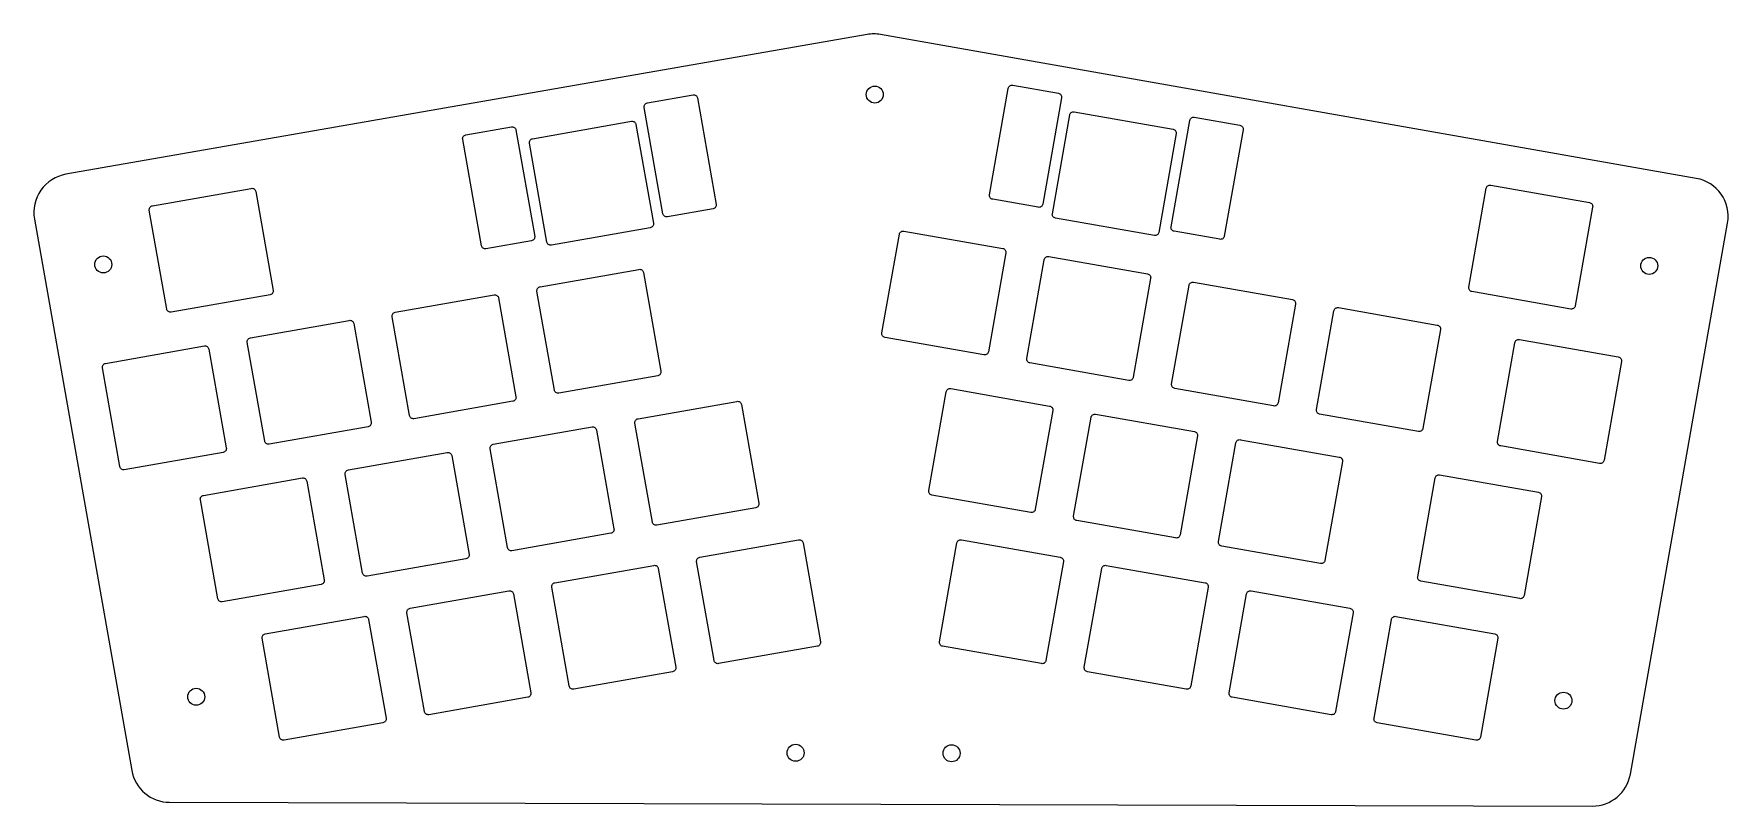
# Model space of a CAD drawing. Header units: millimetres. Extents: x -264 to -45, y 33 to 133.
import ezdxf

# ---------------------------------------------------------------- set-up
doc = ezdxf.new("R2010")
doc.units = ezdxf.units.MM
doc.layers.get('0').update_dxf_attribs({"linetype": 'CONTINUOUS'})

msp = doc.modelspace()

# ---------------------------------------------------------------- linework, layer by layer
for points in [[(-154.65, 133.41, 0.08711), (-156.38, 133.41), (-260.17, 115.29, 0.414694), (-264.24, 109.49), (-251.64, 38.06, 0.363215), (-246.73, 33.93), (-62.48, 33.44, 0.364726), (-57.54, 37.57), (-44.95, 108.98, 0.414173), (-49.01, 114.77)], [(-176.34, 110.82), (-182.25, 109.78, -0.414214), (-182.83, 110.18), (-185.26, 123.97, -0.414214), (-184.85, 124.55), (-178.94, 125.59, -0.414214), (-178.37, 125.19), (-175.93, 111.4, -0.414214)], [(-134.22, 111.02), (-140.13, 112.06, -0.414214), (-140.54, 112.64), (-138.11, 126.43, -0.414214), (-137.53, 126.83), (-131.62, 125.79, -0.414214), (-131.21, 125.21), (-133.65, 111.42, -0.414214)], [(-119.19, 107.35), (-132, 109.61, -0.414214), (-132.4, 110.19), (-130.15, 122.99, -0.414214), (-129.57, 123.4), (-116.76, 121.14, -0.414214), (-116.36, 120.56), (-118.62, 107.76, -0.414214)], [(-199.85, 106.67), (-205.76, 105.63, -0.414214), (-206.34, 106.04), (-208.77, 119.82, -0.414214), (-208.37, 120.4), (-202.46, 121.45, -0.414214), (-201.88, 121.04), (-199.45, 107.25, -0.414214)], [(-184.48, 108.37), (-197.28, 106.11, -0.414214), (-197.86, 106.52), (-200.12, 119.32, -0.414214), (-199.71, 119.9), (-186.91, 122.16, -0.414214), (-186.33, 121.75), (-184.07, 108.95, -0.414214)], [(-110.71, 106.87), (-116.62, 107.91, -0.414214), (-117.03, 108.49), (-114.59, 122.28, -0.414214), (-114.02, 122.69), (-108.11, 121.64, -0.414214), (-107.7, 121.06), (-110.13, 107.28, -0.414214)], [(-233.72, 99.69), (-246.52, 97.43, -0.414214), (-247.1, 97.83), (-249.36, 110.64, -0.414214), (-248.96, 111.22), (-236.15, 113.47, -0.414214), (-235.57, 113.07), (-233.32, 100.26, -0.414214)], [(-78.47, 100.68), (-76.21, 113.48, -0.414214), (-75.63, 113.89), (-62.83, 111.63, -0.414214), (-62.42, 111.05), (-64.68, 98.25, -0.414214), (-65.26, 97.84), (-78.06, 100.1, -0.414214)], [(-141.26, 91.9), (-154.07, 94.16, -0.414214), (-154.47, 94.74), (-152.21, 107.54, -0.414214), (-151.63, 107.94), (-138.83, 105.69, -0.414214), (-138.43, 105.11), (-140.68, 92.31, -0.414214)], [(-122.5, 88.59), (-135.31, 90.85, -0.414214), (-135.71, 91.43), (-133.45, 104.23, -0.414214), (-132.87, 104.64), (-120.07, 102.38, -0.414214), (-119.67, 101.8), (-121.92, 89, -0.414214)], [(-183.51, 89.2), (-196.32, 86.94, -0.414214), (-196.89, 87.34), (-199.15, 100.15, -0.414214), (-198.75, 100.72), (-185.94, 102.98, -0.414214), (-185.36, 102.58), (-183.11, 89.77, -0.414214)], [(-103.74, 85.28), (-116.54, 87.54, -0.414214), (-116.95, 88.12), (-114.69, 100.92, -0.414214), (-114.11, 101.33), (-101.31, 99.07, -0.414214), (-100.91, 98.49), (-103.16, 85.69, -0.414214)], [(-202.27, 85.89), (-215.08, 83.63, -0.414214), (-215.66, 84.04), (-217.91, 96.84, -0.414214), (-217.51, 97.42), (-204.7, 99.67, -0.414214), (-204.13, 99.27), (-201.87, 86.47, -0.414214)], [(-84.98, 81.98), (-97.78, 84.23, -0.414214), (-98.19, 84.81), (-95.93, 97.61, -0.414214), (-95.35, 98.02), (-82.55, 95.76, -0.414214), (-82.14, 95.18), (-84.4, 82.38, -0.414214)], [(-221.03, 82.58), (-233.84, 80.32, -0.414214), (-234.42, 80.73), (-236.67, 93.53, -0.414214), (-236.27, 94.11), (-223.47, 96.37, -0.414214), (-222.89, 95.96), (-220.63, 83.16, -0.414214)], [(-239.79, 79.27), (-252.6, 77.01, -0.414214), (-253.18, 77.42), (-255.43, 90.22, -0.414214), (-255.03, 90.8), (-242.23, 93.06, -0.414214), (-241.65, 92.65), (-239.39, 79.85, -0.414214)], [(-61.53, 77.84), (-74.33, 80.1, -0.414214), (-74.74, 80.68), (-72.48, 93.48, -0.414214), (-71.9, 93.89), (-59.1, 91.63, -0.414214), (-58.69, 91.05), (-60.95, 78.25, -0.414214)], [(-170.82, 72.09), (-183.63, 69.83, -0.414214), (-184.21, 70.24), (-186.46, 83.04, -0.414214), (-186.06, 83.62), (-173.26, 85.88, -0.414214), (-172.68, 85.47), (-170.42, 72.67, -0.414214)], [(-135.19, 71.49), (-147.99, 73.74, -0.414214), (-148.4, 74.32), (-146.14, 87.12, -0.414214), (-145.56, 87.53), (-132.76, 85.27, -0.414214), (-132.35, 84.69), (-134.61, 71.89, -0.414214)], [(-116.43, 68.18), (-129.23, 70.43, -0.414214), (-129.64, 71.01), (-127.38, 83.82, -0.414214), (-126.8, 84.22), (-114, 81.96, -0.414214), (-113.59, 81.39), (-115.85, 68.58, -0.414214)], [(-189.59, 68.78), (-202.39, 66.52, -0.414214), (-202.97, 66.93), (-205.22, 79.73, -0.414214), (-204.82, 80.31), (-192.02, 82.57, -0.414214), (-191.44, 82.16), (-189.18, 69.36, -0.414214)], [(-208.35, 65.47), (-221.15, 63.22, -0.414214), (-221.73, 63.62), (-223.99, 76.42, -0.414214), (-223.58, 77), (-210.78, 79.26, -0.414214), (-210.2, 78.85), (-207.94, 66.05, -0.414214)], [(-110.88, 67.71), (-108.62, 80.51, -0.414214), (-108.04, 80.91), (-95.24, 78.66, -0.414214), (-94.83, 78.08), (-97.09, 65.27, -0.414214), (-97.67, 64.87), (-110.47, 67.13, -0.414214)], [(-227.11, 62.16), (-239.91, 59.91, -0.414214), (-240.49, 60.31), (-242.75, 73.12, -0.414214), (-242.34, 73.69), (-229.54, 75.95, -0.414214), (-228.96, 75.55), (-226.7, 62.74, -0.414214)], [(-71.87, 60.32), (-84.68, 62.58, -0.414214), (-85.08, 63.16), (-82.82, 75.96, -0.414214), (-82.25, 76.37), (-69.44, 74.11, -0.414214), (-69.04, 73.53), (-71.29, 60.73, -0.414214)], [(-162.83, 54.15), (-175.63, 51.9, -0.414214), (-176.21, 52.3), (-178.47, 65.11, -0.414214), (-178.06, 65.68), (-165.26, 67.94, -0.414214), (-164.68, 67.54), (-162.42, 54.73, -0.414214)], [(-133.81, 51.9), (-146.61, 54.15, -0.414214), (-147.02, 54.73), (-144.76, 67.54, -0.414214), (-144.18, 67.94), (-131.38, 65.68, -0.414214), (-130.97, 65.11), (-133.23, 52.3, -0.414214)], [(-194.97, 49), (-197.23, 61.8, -0.414214), (-196.82, 62.38), (-184.02, 64.63, -0.414214), (-183.44, 64.23), (-181.18, 51.43, -0.414214), (-181.59, 50.85), (-194.39, 48.59, -0.414214)], [(-128.26, 51.43), (-126, 64.23, -0.414214), (-125.42, 64.63), (-112.62, 62.38, -0.414214), (-112.21, 61.8), (-114.47, 49, -0.414214), (-115.05, 48.59), (-127.85, 50.85, -0.414214)], [(-200.35, 47.54), (-213.15, 45.28, -0.414214), (-213.73, 45.69), (-215.99, 58.49, -0.414214), (-215.58, 59.07), (-202.78, 61.33, -0.414214), (-202.2, 60.92), (-199.94, 48.12, -0.414214)], [(-96.29, 45.28), (-109.09, 47.54, -0.414214), (-109.5, 48.12), (-107.24, 60.92, -0.414214), (-106.66, 61.33), (-93.86, 59.07, -0.414214), (-93.45, 58.49), (-95.71, 45.69, -0.414214)], [(-232.49, 42.38), (-234.75, 55.18, -0.414214), (-234.34, 55.76), (-221.54, 58.02, -0.414214), (-220.96, 57.61), (-218.7, 44.81, -0.414214), (-219.11, 44.23), (-231.91, 41.97, -0.414214)], [(-77.53, 41.97), (-90.33, 44.23, -0.414214), (-90.74, 44.81), (-88.48, 57.61, -0.414214), (-87.9, 58.02), (-75.1, 55.76, -0.414214), (-74.69, 55.18), (-76.95, 42.38, -0.414214)]]:
    msp.add_lwpolyline(points, format="xyb", close=True)
for centre in [(-155.4, 125.62), (-255.32, 103.62), (-55.09, 103.43), (-243.29, 47.61), (-66.2, 47.1), (-165.65, 40.35), (-145.45, 40.28)]:
    msp.add_circle(centre, 1.1)

doc.saveas('drawing.dxf')
